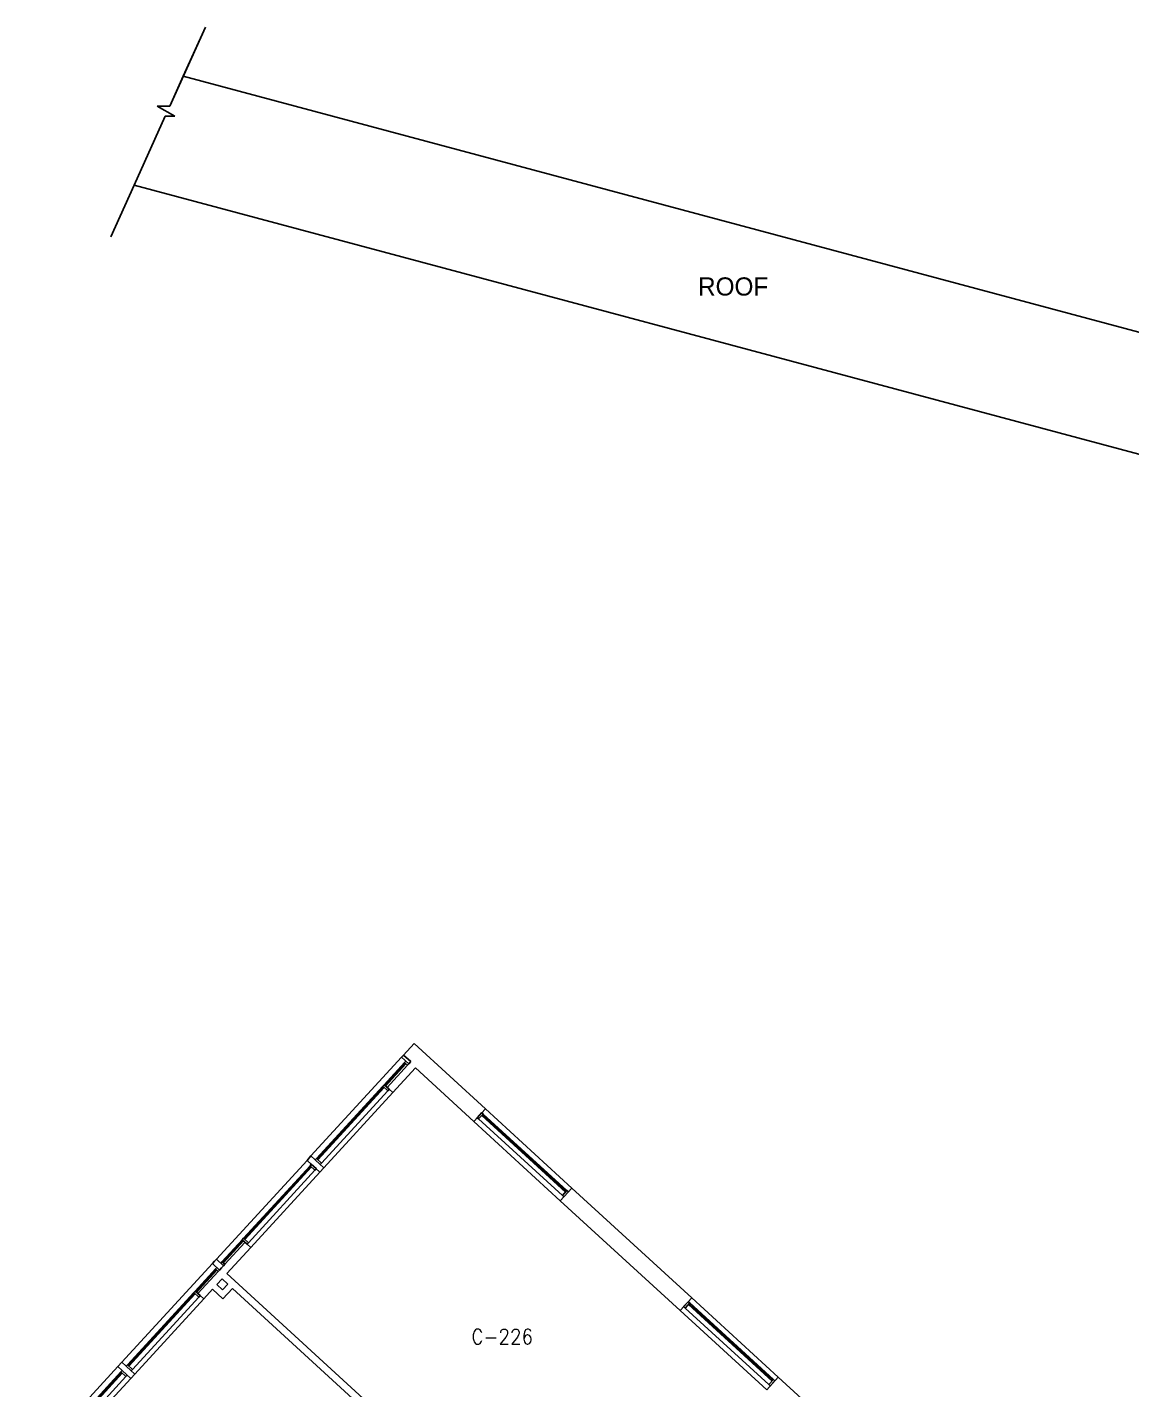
# Model space of a CAD drawing. Header units: inches. Extents: x 0 to 15110, y -1099 to 7181.
# Drawn here: x 3795 to 4931, y 5090 to 6492 of the extents above; entities that cross this region are included whole.
import ezdxf
from ezdxf.enums import TextEntityAlignment as Align

# ---------------------------------------------------------------- set-up
doc = ezdxf.new("R2010")
doc.units = ezdxf.units.IN
doc.header["$LTSCALE"] = 48
doc.header["$MEASUREMENT"] = 0
doc.layers.get('0').update_dxf_attribs({"linetype": 'CONTINUOUS'})
for name, color, linetype in [('A-GLAZ', 1, 'CONTINUOUS'), ('A-GLAZ-DETL', 5, 'CONTINUOUS'), ('A-ROOF', 5, 'CONTINUOUS'), ('A-TEXT', 3, 'CONTINUOUS'), ('A-WALL', 7, 'CONTINUOUS'), ('A-WALL-SILL', 3, 'CONTINUOUS'), ('SP-RMNO', 7, 'CONTINUOUS'), ('SP-ROOM', 7, 'CONTINUOUS')]:
    doc.layers.add(name, color=color, linetype=linetype)
doc.layers.get('0').off()
doc.layers.get('SP-ROOM').off()
doc.styles.add('ARCH', font='arch.shx')
doc.styles.add('ROMANS', font='ROMANS', dxfattribs={"width": 0.78})

# ---------------------------------------------------------------- blocks, each defined once
blk = doc.blocks.new('FMGRM1')
at = {"style": 'ROMANS', "width": 0.9}
for tag, p in [('DATA1', (0, -0.284)), ('DATA2', (0, -0.443)), ('DATA3', (0, -0.602)), ('DATA4', (0, -0.762)), ('DATA5', (0, -0.921))]:
    blk.add_attdef(tag, text='', height=0.117, dxfattribs=at).set_placement(p, align=Align.CENTER)
at = {"layer": 'SP-RMNO', "style": 'ROMANS', "width": 0.9}
blk.add_attdef('RMNUMB', text='', height=0.16, dxfattribs=at).set_placement((0, 0), align=Align.MIDDLE)

msp = doc.modelspace()

# ---------------------------------------------------------------- linework, layer by layer
at = {"layer": 'A-GLAZ', "linetype": 'Continuous'}
for p, q in [((4162.2, 5403.7), (4183.2, 5426.6)), ((4183.9, 5425.9), (4163, 5403.1)), ((4184.6, 5425.2), (4163.7, 5402.4)), ((4092.6, 5327.8), (4160.9, 5402.3)), ((4161.6, 5401.6), (4093.4, 5327.1)), ((4162.3, 5400.9), (4094.1, 5326.4)), ((4097.8, 5323.1), (4166, 5397.5)), ((4258, 5369.8), (4262.7, 5375)), ((4348.9, 5293.3), (4262.8, 5372.2)), ((4349.6, 5294), (4263.5, 5372.9)), ((4264.2, 5373.6), (4350.2, 5294.8)), ((4259.4, 5368.5), (4345.5, 5289.6)), ((4085.9, 5320.4), (4017.4, 5245.7)), ((4018.2, 5245), (4086.6, 5319.7)), ((4018.9, 5244.4), (4087.3, 5319.1)), ((4091, 5315.7), (4022.6, 5241)), ((4016.3, 5244.5), (3995.3, 5221.6)), ((3996.1, 5220.9), (4016.8, 5243.6)), ((3996.8, 5220.3), (4017.5, 5242.9)), ((3967.6, 5191.4), (3988.6, 5214.3)), ((3989.3, 5213.6), (3968.4, 5190.7)), ((3990.1, 5212.9), (3969.1, 5190)), ((3898.1, 5115.5), (3966.3, 5189.9)), ((3967, 5189.2), (3898.8, 5114.8)), ((3967.8, 5188.6), (3899.5, 5114.1)), ((3903.2, 5110.7), (3971.5, 5185.2)), ((4561.2, 5098.7), (4475.2, 5177.6)), ((4561.9, 5099.5), (4475.8, 5178.3)), ((4476.5, 5179.1), (4562.6, 5100.2)), ((4471.8, 5173.9), (4557.9, 5095)), ((3891.3, 5108.1), (3822.8, 5033.4)), ((3823.6, 5032.7), (3892, 5107.4)), ((3824.3, 5032), (3892.8, 5106.7)), ((3896.5, 5103.4), (3828, 5028.6))]:
    msp.add_line(p, q, dxfattribs=at)
at = {"layer": 'A-GLAZ-DETL', "linetype": 'Continuous'}
for p, q in [((4184.5, 5428.1), (4183.2, 5426.6)), ((4187.5, 5425.4), (4184.5, 5428.1)), ((4183.2, 5426.6), (4186.1, 5423.9)), ((4186.1, 5423.9), (4187.5, 5425.4)), ((4160.9, 5402.3), (4162.2, 5403.7)), ((4166, 5397.5), (4160.9, 5402.3)), ((4162.2, 5403.7), (4167.4, 5399)), ((4167.4, 5399), (4166, 5397.5)), ((4264.2, 5373.6), (4259.4, 5368.5)), ((4262.7, 5375), (4264.2, 5373.6)), ((4259.4, 5368.5), (4258, 5369.8)), ((4087.2, 5321.9), (4085.9, 5320.4)), ((4085.9, 5320.4), (4091, 5315.7)), ((4092.4, 5317.2), (4087.2, 5321.9)), ((4091, 5315.7), (4092.4, 5317.2)), ((4091.3, 5326.3), (4092.6, 5327.8)), ((4096.4, 5321.6), (4091.3, 5326.3)), ((4092.6, 5327.8), (4097.8, 5323.1)), ((4097.8, 5323.1), (4096.4, 5321.6)), ((4345.5, 5289.6), (4350.2, 5294.8)), ((4347, 5288.2), (4345.5, 5289.6)), ((4351.7, 5293.4), (4347, 5288.2)), ((4350.2, 5294.8), (4351.7, 5293.4)), ((4017.4, 5245.7), (4016.1, 5244.2)), ((4022.6, 5241), (4017.4, 5245.7)), ((4016.1, 5244.2), (4021.2, 5239.5)), ((4021.2, 5239.5), (4022.6, 5241)), ((3994, 5220.1), (3995.3, 5221.6)), ((3996.9, 5217.4), (3994, 5220.1)), ((3995.3, 5221.6), (3998.3, 5218.9)), ((3998.3, 5218.9), (3996.9, 5217.4)), ((3989.9, 5215.7), (3988.6, 5214.3)), ((3988.6, 5214.3), (3991.5, 5211.5)), ((3992.9, 5213), (3989.9, 5215.7)), ((3991.5, 5211.5), (3992.9, 5213)), ((3966.3, 5189.9), (3967.6, 5191.4)), ((3971.5, 5185.2), (3966.3, 5189.9)), ((3967.6, 5191.4), (3972.8, 5186.7)), ((3972.8, 5186.7), (3971.5, 5185.2)), ((4470.3, 5175.3), (4475, 5180.4)), ((4476.5, 5179.1), (4471.8, 5173.9)), ((4475, 5180.4), (4476.5, 5179.1)), ((4471.8, 5173.9), (4470.3, 5175.3)), ((3892.7, 5109.6), (3891.3, 5108.1)), ((3891.3, 5108.1), (3896.5, 5103.4)), ((3897.8, 5104.8), (3892.7, 5109.6)), ((3896.7, 5114), (3898.1, 5115.5)), ((3901.9, 5109.3), (3896.7, 5114)), ((3898.1, 5115.5), (3903.2, 5110.7)), ((3903.2, 5110.7), (3901.9, 5109.3)), ((3896.5, 5103.4), (3897.8, 5104.8)), ((4557.9, 5095), (4562.6, 5100.2)), ((4559.3, 5093.7), (4557.9, 5095)), ((4564.1, 5098.8), (4559.3, 5093.7)), ((4562.6, 5100.2), (4564.1, 5098.8))]:
    msp.add_line(p, q, dxfattribs=at)
at = {"layer": 'A-ROOF', "linetype": 'Continuous'}
for p, q in [((3955.5, 6441.9), (3941.6, 6411.1)), ((5087.4, 6138.6), (3955.5, 6441.9)), ((3936.9, 6400.6), (3905, 6329.8)), ((3905, 6329.8), (5037.2, 6026.5))]:
    msp.add_line(p, q, dxfattribs=at)
at = {"layer": 'A-WALL', "linetype": 'Continuous'}
for p, q in [((3978.2, 6492.3), (3941.6, 6411.1)), ((3955.5, 6441.9), (3978.2, 6492.3)), ((3941.6, 6411.1), (3928.7, 6411.1)), ((3928.7, 6411.1), (3946.8, 6400.6)), ((3936.9, 6400.6), (3905, 6329.8)), ((3946.8, 6400.6), (3936.9, 6400.6)), ((3905, 6329.8), (3881, 6276.6)), ((4182.1, 5434.3), (4192.9, 5446.1)), ((4266.3, 5378.9), (4192.9, 5446.1)), ((4182.1, 5434.3), (4180.1, 5432.1)), ((4180.1, 5432.1), (4187.5, 5425.4)), ((4189.5, 5427.6), (4182.1, 5434.3)), ((4165.2, 5401), (4186.1, 5423.9)), ((4171, 5395.6), (4194.3, 5421)), ((4187.5, 5425.4), (4189.5, 5427.6)), ((4254.4, 5365.9), (4194.3, 5421)), ((4167.4, 5399), (4171, 5395.6)), ((4254.4, 5365.9), (4266.3, 5378.9)), ((4254.4, 5365.9), (4266.3, 5378.9)), ((4082.8, 5325.9), (4086.9, 5330.4)), ((4086.9, 5330.4), (4100.1, 5318.2)), ((4096, 5313.8), (4082.8, 5325.9)), ((4100.1, 5318.2), (4096, 5313.8)), ((4343.4, 5284.3), (4355.3, 5297.3)), ((4343.4, 5284.3), (4355.3, 5297.3)), ((4478.6, 5184.3), (4355.3, 5297.3)), ((4466.7, 5171.3), (4343.4, 5284.3)), ((4019, 5241.5), (3998.3, 5218.9)), ((4024.9, 5236.2), (4000.3, 5209.3)), ((4021.2, 5239.5), (4024.9, 5236.2)), ((3987.5, 5222), (3985.5, 5219.8)), ((3985.5, 5219.8), (3992.9, 5213)), ((3987.5, 5222), (3989.6, 5224.2)), ((3989.6, 5224.2), (3996.9, 5217.4)), ((3996.9, 5217.4), (3994.9, 5215.2)), ((3970.6, 5188.7), (3991.5, 5211.5)), ((3990, 5198.1), (3995.4, 5204)), ((3992.9, 5213), (3994.9, 5215.2)), ((4001.3, 5198.5), (3995.4, 5204)), ((4233.9, 4995.3), (4000.3, 5209.3)), ((3976.5, 5183.3), (3985.5, 5193.2)), ((3996.3, 5183.3), (3985.5, 5193.2)), ((3995.9, 5192.7), (3990, 5198.1)), ((3995.9, 5192.7), (4001.3, 5198.5)), ((3996.3, 5183.3), (4006.2, 5194.1)), ((4202.4, 5014.2), (4006.2, 5194.1)), ((3972.8, 5186.7), (3976.5, 5183.3)), ((4466.7, 5171.3), (4478.6, 5184.3)), ((4466.7, 5171.3), (4478.6, 5184.3)), ((3888.2, 5113.6), (3892.3, 5118)), ((3901.5, 5101.5), (3888.2, 5113.6)), ((3892.3, 5118), (3905.5, 5105.9)), ((3905.5, 5105.9), (3901.5, 5101.5)), ((4555.7, 5089.8), (4567.6, 5102.8)), ((4555.7, 5089.8), (4567.6, 5102.8)), ((4691, 4989.8), (4567.6, 5102.8))]:
    msp.add_line(p, q, dxfattribs=at)
at = {"layer": 'A-WALL-SILL', "linetype": 'Continuous'}
for p, q in [((4086.9, 5330.4), (4180.1, 5432.1)), ((4100.1, 5318.2), (4171, 5395.6)), ((4266.3, 5378.9), (4355.3, 5297.3)), ((4254.4, 5365.9), (4343.4, 5284.3)), ((4082.8, 5325.9), (3989.6, 5224.2)), ((4096, 5313.8), (4024.9, 5236.2)), ((3892.3, 5118), (3985.5, 5219.8)), ((3905.5, 5105.9), (3976.5, 5183.3)), ((4478.6, 5184.3), (4567.6, 5102.8)), ((4466.7, 5171.3), (4555.7, 5089.8)), ((3888.2, 5113.6), (3795, 5011.9)), ((3901.5, 5101.5), (3830.3, 5023.8))]:
    msp.add_line(p, q, dxfattribs=at)

# ---------------------------------------------------------------- block references
at = {"layer": 'SP-ROOM', "linetype": 'Continuous'}
ref = msp.add_blockref('FMGRM1', (4283.6, 5144.4), dxfattribs=dict(at, xscale=96, yscale=96, zscale=96))
ref.add_attrib('RMNUMB', 'C-226', dxfattribs={"layer": 'SP-RMNO', "height": 15.36, "style": 'ROMANS', "width": 0.9}).set_placement((4283.6, 5144.4), align=Align.MIDDLE)

# ---------------------------------------------------------------- texts
at = {"layer": 'A-TEXT', "lineweight": 18, "style": 'ARCH'}
msp.add_text('ROOF', height=18.7, dxfattribs=at).set_placement((4485.1, 6216.1))

doc.saveas('drawing.dxf')
